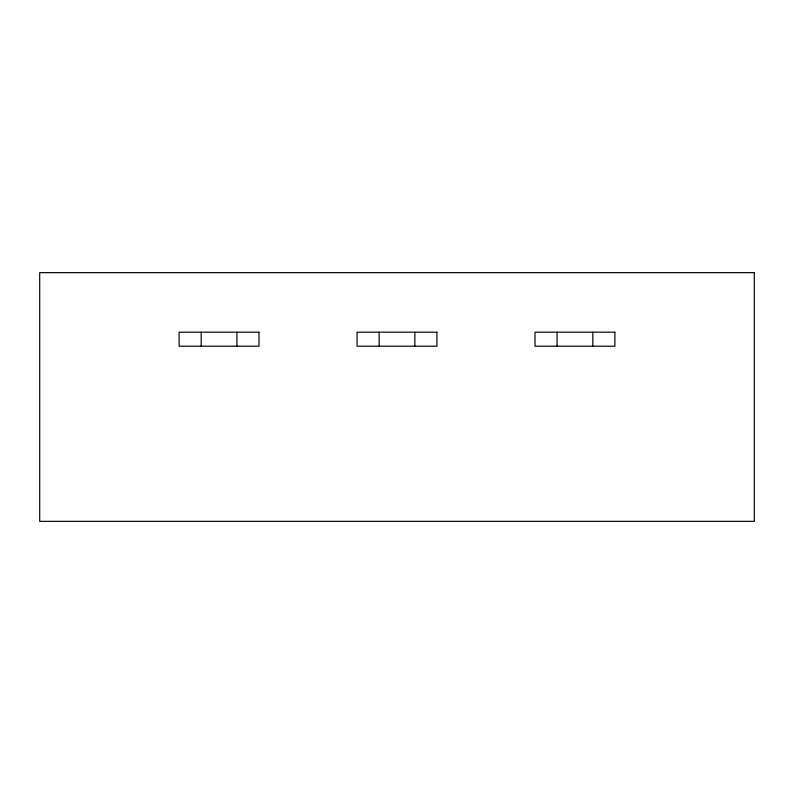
<?xml version="1.0" encoding="UTF-8"?>
<svg xmlns="http://www.w3.org/2000/svg" width="794" height="794" viewBox="0 0 794 794"><rect width="100%" height="100%" fill="white"/><g stroke="black" fill="none" stroke-linecap="round" stroke-linejoin="round"><path stroke-width="1.19" d="M592.81 332.2L592.81 346.204M557.08 332.2L557.08 346.204M414.865 332.2L414.865 346.204M379.135 332.2L379.135 346.204M236.92 332.2L236.92 346.204M201.19 332.2L201.19 346.204M754.3 272.65L39.7 272.65L39.7 521.35L754.3 521.35L754.3 272.65M258.983 332.2L179.116 332.2L179.116 346.204L258.983 346.204L258.983 332.2M436.938 332.2L357.062 332.2L357.062 346.204L436.938 346.204L436.938 332.2M614.884 332.2L535.017 332.2L535.017 346.204L614.884 346.204L614.884 332.2"/></g></svg>
